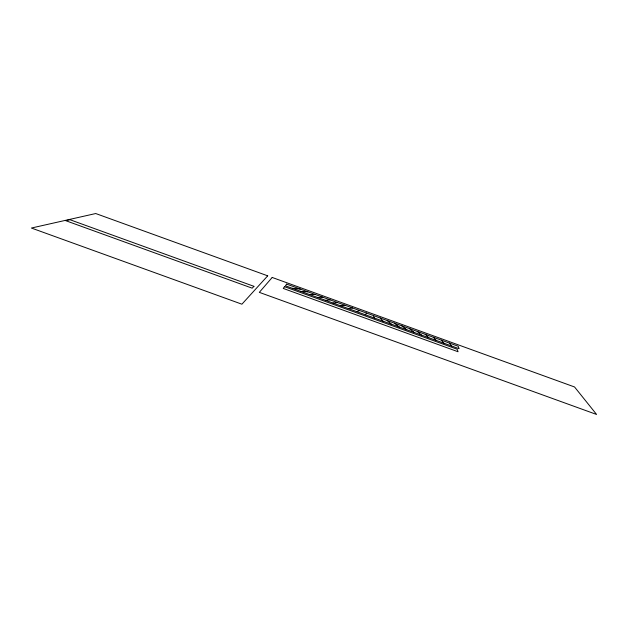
<?xml version="1.0" encoding="UTF-8"?>
<svg xmlns="http://www.w3.org/2000/svg" width="628" height="628" viewBox="0 0 628 628"><rect width="100%" height="100%" fill="white"/><g stroke="black" fill="none" stroke-linecap="round" stroke-linejoin="round"><path stroke-width="0.94" d="M365.394 314.761L366.626 313.089M356.696 311.614L359.671 310.577M348.367 308.591L352.496 307.971M333.028 303.041L337.558 302.563M325.54 300.325L330.077 299.854M340.525 305.75L345.078 305.286M317.744 297.499L322.682 297.177M309.565 294.54L315.295 294.501M301.071 291.463L307.83 291.792M292.413 288.331L300.27 289.061M401.865 325.854L406.74 329.739M394.439 323.169L399.204 327.007M409.495 328.617L414.072 332.393M417.306 331.451L421.388 335.038M387.256 320.563L391.283 324.134M425.242 334.324L428.783 337.723M433.281 337.236L436.279 340.431M380.285 318.043L382.923 321.112M441.366 340.164L443.847 343.178M449.491 343.108L451.469 345.934M373.448 315.562L374.225 317.956M286.635 284.123L285.434 285.803L459.115 348.705L458.189 346.256L286.635 284.123M284.5 286.69L283.252 288.44L458.071 351.751L457.137 349.215L284.5 286.69M272.191 277.458L259.317 292.358L596.6 414.464L574.549 386.974L272.191 277.458M267.709 275.833L241.906 304.203L31.4 228.035L95.723 213.536L267.709 275.833M253.932 286.329L252.197 288.181L65.752 220.679L69.975 219.721L253.932 286.329"/></g></svg>
